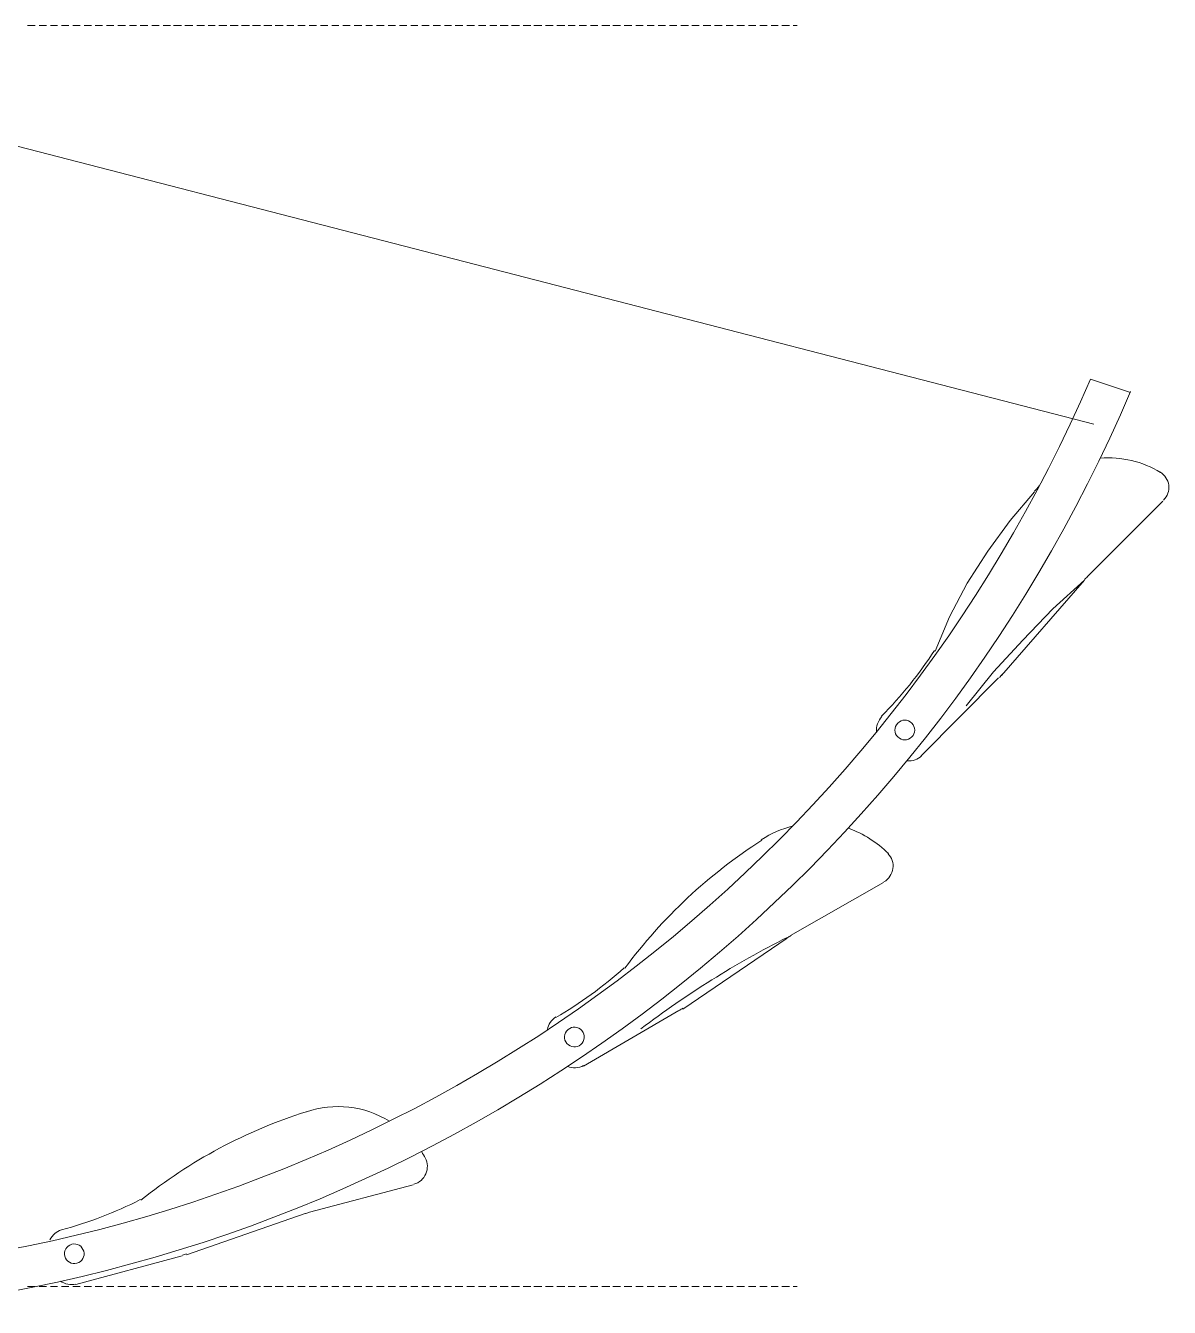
# Model space of a CAD drawing. Header units: millimetres. Extents: x 2928 to 3112, y 1220 to 1280.
# Drawn here: x 3042.318 to 3046.129, y 1254.526 to 1258.796 of the extents above; entities that cross this region are included whole.
import ezdxf

# ---------------------------------------------------------------- set-up
doc = ezdxf.new("R2010")
doc.units = ezdxf.units.MM

msp = doc.modelspace()

# ---------------------------------------------------------------- linework, layer by layer
at = {"color": 252, "linetype": 'Continuous', "lineweight": 13, "true_color": 0x989898}
for points in [[(3042.34936, 1258.7964), (3042.32455, 1258.7964), (3042.32455, 1258.7964)], [(3042.3874, 1258.7964), (3042.36259, 1258.7964), (3042.36259, 1258.7964)], [(3042.42379, 1258.7964), (3042.40064, 1258.7964), (3042.40064, 1258.7964)], [(3042.46183, 1258.7964), (3042.43702, 1258.7964), (3042.43702, 1258.7964)], [(3042.49988, 1258.7964), (3042.47507, 1258.7964), (3042.47507, 1258.7964)], [(3042.53792, 1258.7964), (3042.51311, 1258.7964), (3042.51311, 1258.7964)], [(3042.5743, 1258.7964), (3042.54949, 1258.7964), (3042.54949, 1258.7964)], [(3042.61235, 1258.7964), (3042.58754, 1258.7964), (3042.58754, 1258.7964)], [(3042.65039, 1258.7964), (3042.62558, 1258.7964), (3042.62558, 1258.7964)], [(3042.68678, 1258.7964), (3042.66362, 1258.7964), (3042.66362, 1258.7964)], [(3042.72482, 1258.7964), (3042.70001, 1258.7964), (3042.70001, 1258.7964)], [(3042.76286, 1258.7964), (3042.73805, 1258.7964), (3042.73805, 1258.7964)], [(3042.8009, 1258.7964), (3042.77609, 1258.7964), (3042.77609, 1258.7964)], [(3042.83729, 1258.7964), (3042.81082, 1258.7964), (3042.81082, 1258.7964)], [(3042.87533, 1258.7964), (3042.84887, 1258.7964), (3042.84887, 1258.7964)], [(3042.91337, 1258.7964), (3042.88856, 1258.7964), (3042.88856, 1258.7964)], [(3042.94976, 1258.7964), (3042.9266, 1258.7964), (3042.9266, 1258.7964)], [(3042.9878, 1258.7964), (3042.96134, 1258.7964), (3042.96134, 1258.7964)], [(3043.02584, 1258.7964), (3042.99938, 1258.7964), (3042.99938, 1258.7964)], [(3043.06389, 1258.7964), (3043.03742, 1258.7964), (3043.03742, 1258.7964)], [(3043.10027, 1258.7964), (3043.07381, 1258.7964), (3043.07381, 1258.7964)], [(3043.13831, 1258.7964), (3043.11185, 1258.7964), (3043.11185, 1258.7964)], [(3043.17636, 1258.7964), (3043.14989, 1258.7964), (3043.14989, 1258.7964)], [(3043.21109, 1258.7964), (3043.18793, 1258.7964), (3043.18793, 1258.7964)], [(3043.24913, 1258.7964), (3043.22432, 1258.7964), (3043.22432, 1258.7964)], [(3043.28717, 1258.7964), (3043.26236, 1258.7964), (3043.26236, 1258.7964)], [(3043.32522, 1258.7964), (3043.30041, 1258.7964), (3043.30041, 1258.7964)], [(3043.3616, 1258.7964), (3043.33845, 1258.7964), (3043.33845, 1258.7964)], [(3043.39964, 1258.7964), (3043.37484, 1258.7964), (3043.37484, 1258.7964)], [(3043.43769, 1258.7964), (3043.41288, 1258.7964), (3043.41288, 1258.7964)], [(3043.47407, 1258.7964), (3043.45092, 1258.7964), (3043.45092, 1258.7964)], [(3043.51212, 1258.7964), (3043.48731, 1258.7964), (3043.48731, 1258.7964)], [(3043.55016, 1258.7964), (3043.52535, 1258.7964), (3043.52535, 1258.7964)], [(3043.5882, 1258.7964), (3043.56339, 1258.7964), (3043.56339, 1258.7964)], [(3043.62459, 1258.7964), (3043.60143, 1258.7964), (3043.60143, 1258.7964)], [(3043.66263, 1258.7964), (3043.63782, 1258.7964), (3043.63782, 1258.7964)], [(3043.70067, 1258.7964), (3043.67586, 1258.7964), (3043.67586, 1258.7964)], [(3043.73706, 1258.7964), (3043.7139, 1258.7964), (3043.7139, 1258.7964)], [(3043.7751, 1258.7964), (3043.74864, 1258.7964), (3043.74864, 1258.7964)], [(3043.81314, 1258.7964), (3043.78833, 1258.7964), (3043.78833, 1258.7964)], [(3043.85118, 1258.7964), (3043.82637, 1258.7964), (3043.82637, 1258.7964)], [(3043.88757, 1258.7964), (3043.86442, 1258.7964), (3043.86442, 1258.7964)], [(3043.92561, 1258.7964), (3043.89915, 1258.7964), (3043.89915, 1258.7964)], [(3043.96365, 1258.7964), (3043.93719, 1258.7964), (3043.93719, 1258.7964)], [(3044.0017, 1258.7964), (3043.97523, 1258.7964), (3043.97523, 1258.7964)], [(3044.03808, 1258.7964), (3044.01162, 1258.7964), (3044.01162, 1258.7964)], [(3044.07613, 1258.7964), (3044.04966, 1258.7964), (3044.04966, 1258.7964)], [(3044.11417, 1258.7964), (3044.0877, 1258.7964), (3044.0877, 1258.7964)], [(3044.1489, 1258.7964), (3044.12575, 1258.7964), (3044.12575, 1258.7964)], [(3044.18694, 1258.7964), (3044.16213, 1258.7964), (3044.16213, 1258.7964)], [(3044.22499, 1258.7964), (3044.20018, 1258.7964), (3044.20018, 1258.7964)], [(3044.26468, 1258.7964), (3044.23822, 1258.7964), (3044.23822, 1258.7964)], [(3044.29941, 1258.7964), (3044.2746, 1258.7964), (3044.2746, 1258.7964)], [(3044.33746, 1258.7964), (3044.31265, 1258.7964), (3044.31265, 1258.7964)], [(3044.3755, 1258.7964), (3044.35069, 1258.7964), (3044.35069, 1258.7964)], [(3044.41189, 1258.7964), (3044.38873, 1258.7964), (3044.38873, 1258.7964)], [(3044.44993, 1258.7964), (3044.42512, 1258.7964), (3044.42512, 1258.7964)], [(3044.48797, 1258.7964), (3044.46316, 1258.7964), (3044.46316, 1258.7964)], [(3044.52601, 1258.7964), (3044.5012, 1258.7964), (3044.5012, 1258.7964)], [(3044.5624, 1258.7964), (3044.53759, 1258.7964), (3044.53759, 1258.7964)], [(3044.60044, 1258.7964), (3044.57563, 1258.7964), (3044.57563, 1258.7964)], [(3044.63848, 1258.7964), (3044.61367, 1258.7964), (3044.61367, 1258.7964)], [(3044.67487, 1258.7964), (3044.65171, 1258.7964), (3044.65171, 1258.7964)], [(3044.71291, 1258.7964), (3044.6881, 1258.7964), (3044.6881, 1258.7964)], [(3044.75095, 1258.7964), (3044.72614, 1258.7964), (3044.72614, 1258.7964)], [(3044.789, 1258.7964), (3044.76419, 1258.7964), (3044.76419, 1258.7964)], [(3044.82538, 1258.7964), (3044.80223, 1258.7964), (3044.80223, 1258.7964)], [(3044.86342, 1258.7964), (3044.83696, 1258.7964), (3044.83696, 1258.7964)], [(3044.88823, 1258.7964), (3044.875, 1258.7964), (3044.875, 1258.7964)], [(3042.34936, 1254.59527), (3042.32455, 1254.59527), (3042.32455, 1254.59527)], [(3042.3874, 1254.59527), (3042.36259, 1254.59527), (3042.36259, 1254.59527)], [(3042.42379, 1254.59527), (3042.40064, 1254.59527), (3042.40064, 1254.59527)], [(3042.46183, 1254.59527), (3042.43702, 1254.59527), (3042.43702, 1254.59527)], [(3042.49988, 1254.59527), (3042.47507, 1254.59527), (3042.47507, 1254.59527)], [(3042.53792, 1254.59527), (3042.51311, 1254.59527), (3042.51311, 1254.59527)], [(3042.5743, 1254.59527), (3042.54949, 1254.59527), (3042.54949, 1254.59527)], [(3042.61235, 1254.59527), (3042.58754, 1254.59527), (3042.58754, 1254.59527)], [(3042.65039, 1254.59527), (3042.62558, 1254.59527), (3042.62558, 1254.59527)], [(3042.68678, 1254.59527), (3042.66362, 1254.59527), (3042.66362, 1254.59527)], [(3042.72482, 1254.59527), (3042.70001, 1254.59527), (3042.70001, 1254.59527)], [(3042.76286, 1254.59527), (3042.73805, 1254.59527), (3042.73805, 1254.59527)], [(3042.8009, 1254.59527), (3042.77609, 1254.59527), (3042.77609, 1254.59527)], [(3042.83729, 1254.59527), (3042.81082, 1254.59527), (3042.81082, 1254.59527)], [(3042.87533, 1254.59527), (3042.84887, 1254.59527), (3042.84887, 1254.59527)], [(3042.91337, 1254.59527), (3042.88856, 1254.59527), (3042.88856, 1254.59527)], [(3042.94976, 1254.59527), (3042.9266, 1254.59527), (3042.9266, 1254.59527)], [(3042.9878, 1254.59527), (3042.96134, 1254.59527), (3042.96134, 1254.59527)], [(3043.02584, 1254.59527), (3042.99938, 1254.59527), (3042.99938, 1254.59527)], [(3043.06389, 1254.59527), (3043.03742, 1254.59527), (3043.03742, 1254.59527)], [(3043.10027, 1254.59527), (3043.07381, 1254.59527), (3043.07381, 1254.59527)], [(3043.13831, 1254.59527), (3043.11185, 1254.59527), (3043.11185, 1254.59527)], [(3043.17636, 1254.59527), (3043.14989, 1254.59527), (3043.14989, 1254.59527)], [(3043.21109, 1254.59527), (3043.18793, 1254.59527), (3043.18793, 1254.59527)], [(3043.24913, 1254.59527), (3043.22432, 1254.59527), (3043.22432, 1254.59527)], [(3043.28717, 1254.59527), (3043.26236, 1254.59527), (3043.26236, 1254.59527)], [(3043.32522, 1254.59527), (3043.30041, 1254.59527), (3043.30041, 1254.59527)], [(3043.3616, 1254.59527), (3043.33845, 1254.59527), (3043.33845, 1254.59527)], [(3043.39964, 1254.59527), (3043.37484, 1254.59527), (3043.37484, 1254.59527)], [(3043.43769, 1254.59527), (3043.41288, 1254.59527), (3043.41288, 1254.59527)], [(3043.47407, 1254.59527), (3043.45092, 1254.59527), (3043.45092, 1254.59527)], [(3043.51212, 1254.59527), (3043.48731, 1254.59527), (3043.48731, 1254.59527)], [(3043.55016, 1254.59527), (3043.52535, 1254.59527), (3043.52535, 1254.59527)], [(3043.5882, 1254.59527), (3043.56339, 1254.59527), (3043.56339, 1254.59527)], [(3043.62459, 1254.59527), (3043.60143, 1254.59527), (3043.60143, 1254.59527)], [(3043.66263, 1254.59527), (3043.63782, 1254.59527), (3043.63782, 1254.59527)], [(3043.70067, 1254.59527), (3043.67586, 1254.59527), (3043.67586, 1254.59527)], [(3043.73706, 1254.59527), (3043.7139, 1254.59527), (3043.7139, 1254.59527)], [(3043.7751, 1254.59527), (3043.74864, 1254.59527), (3043.74864, 1254.59527)], [(3043.81314, 1254.59527), (3043.78833, 1254.59527), (3043.78833, 1254.59527)], [(3043.85118, 1254.59527), (3043.82637, 1254.59527), (3043.82637, 1254.59527)], [(3043.88757, 1254.59527), (3043.86442, 1254.59527), (3043.86442, 1254.59527)], [(3043.92561, 1254.59527), (3043.89915, 1254.59527), (3043.89915, 1254.59527)], [(3043.96365, 1254.59527), (3043.93719, 1254.59527), (3043.93719, 1254.59527)], [(3044.0017, 1254.59527), (3043.97523, 1254.59527), (3043.97523, 1254.59527)], [(3044.03808, 1254.59527), (3044.01162, 1254.59527), (3044.01162, 1254.59527)], [(3044.07613, 1254.59527), (3044.04966, 1254.59527), (3044.04966, 1254.59527)], [(3044.11417, 1254.59527), (3044.0877, 1254.59527), (3044.0877, 1254.59527)], [(3044.1489, 1254.59527), (3044.12575, 1254.59527), (3044.12575, 1254.59527)], [(3044.18694, 1254.59527), (3044.16213, 1254.59527), (3044.16213, 1254.59527)], [(3044.22499, 1254.59527), (3044.20018, 1254.59527), (3044.20018, 1254.59527)], [(3044.26468, 1254.59527), (3044.23822, 1254.59527), (3044.23822, 1254.59527)], [(3044.29941, 1254.59527), (3044.2746, 1254.59527), (3044.2746, 1254.59527)], [(3044.33746, 1254.59527), (3044.31265, 1254.59527), (3044.31265, 1254.59527)], [(3044.3755, 1254.59527), (3044.35069, 1254.59527), (3044.35069, 1254.59527)], [(3044.41189, 1254.59527), (3044.38873, 1254.59527), (3044.38873, 1254.59527)], [(3044.44993, 1254.59527), (3044.42512, 1254.59527), (3044.42512, 1254.59527)], [(3044.48797, 1254.59527), (3044.46316, 1254.59527), (3044.46316, 1254.59527)], [(3044.52601, 1254.59527), (3044.5012, 1254.59527), (3044.5012, 1254.59527)], [(3044.5624, 1254.59527), (3044.53759, 1254.59527), (3044.53759, 1254.59527)], [(3044.60044, 1254.59527), (3044.57563, 1254.59527), (3044.57563, 1254.59527)], [(3044.63848, 1254.59527), (3044.61367, 1254.59527), (3044.61367, 1254.59527)], [(3044.67487, 1254.59527), (3044.65171, 1254.59527), (3044.65171, 1254.59527)], [(3044.71291, 1254.59527), (3044.6881, 1254.59527), (3044.6881, 1254.59527)], [(3044.75095, 1254.59527), (3044.72614, 1254.59527), (3044.72614, 1254.59527)], [(3044.789, 1254.59527), (3044.76419, 1254.59527), (3044.76419, 1254.59527)], [(3044.82538, 1254.59527), (3044.80223, 1254.59527), (3044.80223, 1254.59527)], [(3044.86342, 1254.59527), (3044.83696, 1254.59527), (3044.83696, 1254.59527)], [(3044.88823, 1254.59527), (3044.875, 1254.59527), (3044.875, 1254.59527)]]:
    msp.add_lwpolyline(points, dxfattribs=at)
at = {"color": 7, "linetype": 'Continuous', "lineweight": 5, "true_color": 0x000007}
for points in [[(3045.87732, 1257.46825), (3041.88459, 1258.49869), (3041.88459, 1258.49869)], [(3045.67884, 1257.24331), (3045.5978, 1257.14738), (3045.52337, 1257.04483), (3045.45555, 1256.93897), (3045.39601, 1256.8265), (3045.34804, 1256.71238)], [(3046.10722, 1257.21188), (3045.85582, 1256.96048), (3045.85582, 1256.96048)], [(3045.84589, 1256.9489), (3045.74004, 1256.85297), (3045.6408, 1256.74877), (3045.54321, 1256.64291), (3045.45224, 1256.53044)], [(3045.84589, 1256.9489), (3045.56968, 1256.63133), (3045.56968, 1256.63133)], [(3045.55975, 1256.62306), (3045.30173, 1256.36339), (3045.30173, 1256.36339)], [(3045.17603, 1255.94162), (3044.86673, 1255.76464), (3044.86673, 1255.76464)], [(3044.85515, 1255.75637), (3044.50782, 1255.51985), (3044.50782, 1255.51985)], [(3044.49459, 1255.51489), (3044.17702, 1255.32964), (3044.17702, 1255.32964)], [(3043.6097, 1254.93434), (3043.26402, 1254.84337), (3043.26402, 1254.84337)], [(3043.24913, 1254.83841), (3042.85383, 1254.70113), (3042.85383, 1254.70113)], [(3042.83894, 1254.69782), (3042.48499, 1254.60189), (3042.48499, 1254.60189)]]:
    msp.add_lwpolyline(points, dxfattribs=at)
msp.add_lwpolyline([(3045.86574, 1257.61876), (3045.99971, 1257.57411)], close=True, dxfattribs=at)
for points in [[(3041.92263, 1254.66474), (3043.66924, 1254.8748), (3045.17107, 1256.00116), (3045.86574, 1257.61876)], [(3041.92263, 1254.52581), (3043.73044, 1254.73752), (3045.28685, 1255.90192), (3045.99971, 1257.57741)], [(3046.09895, 1257.30781), (3046.03941, 1257.3442), (3045.96829, 1257.36074), (3045.89882, 1257.35578)], [(3045.69538, 1257.26316), (3045.69042, 1257.25654), (3045.6838, 1257.24992), (3045.67884, 1257.24496)], [(3045.85582, 1256.96048), (3045.85251, 1256.95717), (3045.8492, 1256.95386), (3045.84589, 1256.95055)], [(3045.16941, 1256.49571), (3045.23557, 1256.56186), (3045.29512, 1256.63629), (3045.34639, 1256.71403)], [(3045.56306, 1256.62472), (3045.56637, 1256.62802), (3045.56802, 1256.63133), (3045.57133, 1256.63464)], [(3045.17107, 1256.49405), (3045.15783, 1256.48082), (3045.15122, 1256.46097), (3045.15287, 1256.44278)], [(3045.25542, 1256.34685), (3045.27361, 1256.34519), (3045.29015, 1256.35181), (3045.30339, 1256.36339)], [(3044.875, 1256.13017), (3044.83696, 1256.12025), (3044.80223, 1256.10536), (3044.76915, 1256.08386)], [(3045.19257, 1256.03755), (3045.15453, 1256.07559), (3045.10987, 1256.10371), (3045.06025, 1256.1219)], [(3044.7708, 1256.08221), (3044.59382, 1255.96974), (3044.44, 1255.82419), (3044.3143, 1255.65548)], [(3044.85515, 1255.75803), (3044.68314, 1255.67202), (3044.52105, 1255.56947), (3044.36723, 1255.45369)], [(3044.86839, 1255.76464), (3044.86342, 1255.76299), (3044.86012, 1255.75968), (3044.85681, 1255.75803)], [(3044.0844, 1255.49173), (3044.16544, 1255.53805), (3044.24152, 1255.59428), (3044.31265, 1255.65713)], [(3044.49624, 1255.51489), (3044.49955, 1255.5182), (3044.50451, 1255.51985), (3044.50782, 1255.52316)], [(3044.0844, 1255.49339), (3044.06951, 1255.48346), (3044.05959, 1255.46858), (3044.05628, 1255.45204)], [(3044.12409, 1255.32799), (3044.14063, 1255.32137), (3044.16048, 1255.32303), (3044.17702, 1255.3313)], [(3043.25244, 1255.17748), (3043.05231, 1255.11462), (3042.86541, 1255.01373), (3042.70166, 1254.88307)], [(3043.53031, 1255.14605), (3043.44761, 1255.19732), (3043.34506, 1255.2089), (3043.25409, 1255.17748)], [(3043.6494, 1255.02366), (3043.64609, 1255.03027), (3043.64113, 1255.03689), (3043.63782, 1255.0435)], [(3042.43702, 1254.78383), (3042.52799, 1254.80864), (3042.61565, 1254.84172), (3042.70001, 1254.88472)], [(3043.26402, 1254.84337), (3043.26071, 1254.84172), (3043.25575, 1254.84006), (3043.25079, 1254.83841)], [(3042.43702, 1254.78383), (3042.42048, 1254.77887), (3042.40725, 1254.76729), (3042.39898, 1254.75075)], [(3042.8406, 1254.69947), (3042.84556, 1254.70113), (3042.85052, 1254.70278), (3042.85383, 1254.70444)], [(3042.43372, 1254.61347), (3042.4486, 1254.60354), (3042.4668, 1254.59858), (3042.48499, 1254.60354)]]:
    msp.add_open_spline(points, degree=3, dxfattribs=at)
for points in [[(3046.10888, 1257.21519), (3046.12211, 1257.22842), (3046.12873, 1257.24662), (3046.12707, 1257.26481), (3046.12707, 1257.26481), (3046.12376, 1257.283), (3046.11384, 1257.29954), (3046.0973, 1257.30947)], [(3045.27031, 1256.47255), (3045.25707, 1256.48578), (3045.23723, 1256.48578), (3045.22399, 1256.47255), (3045.22399, 1256.47255), (3045.21076, 1256.45932), (3045.21076, 1256.43782), (3045.22399, 1256.42624)], [(3045.22399, 1256.42624), (3045.23723, 1256.41301), (3045.25707, 1256.41301), (3045.27031, 1256.42624), (3045.27031, 1256.42624), (3045.28354, 1256.43782), (3045.28354, 1256.45932), (3045.27031, 1256.47255)], [(3045.17768, 1255.94327), (3045.19422, 1255.9532), (3045.20415, 1255.96974), (3045.20745, 1255.98793), (3045.20745, 1255.98793), (3045.21076, 1256.00612), (3045.20415, 1256.02432), (3045.19091, 1256.03755)], [(3044.17537, 1255.44211), (3044.16544, 1255.45865), (3044.14559, 1255.46362), (3044.13071, 1255.45535), (3044.13071, 1255.45535), (3044.11417, 1255.44542), (3044.10921, 1255.42557), (3044.11748, 1255.41069)], [(3044.11748, 1255.41069), (3044.1274, 1255.39415), (3044.14725, 1255.38919), (3044.16213, 1255.39746), (3044.16213, 1255.39746), (3044.17867, 1255.40738), (3044.18364, 1255.42723), (3044.17537, 1255.44211)], [(3043.61136, 1254.93599), (3043.62955, 1254.94096), (3043.64444, 1254.95419), (3043.65105, 1254.97073), (3043.65105, 1254.97073), (3043.65932, 1254.98727), (3043.65767, 1255.00712), (3043.6494, 1255.02366)], [(3042.51145, 1254.71271), (3042.50649, 1254.7309), (3042.48995, 1254.74082), (3042.47176, 1254.73586), (3042.47176, 1254.73586), (3042.45356, 1254.7309), (3042.44364, 1254.71271), (3042.4486, 1254.69617)], [(3042.4486, 1254.69617), (3042.45356, 1254.67797), (3042.47176, 1254.66805), (3042.4883, 1254.67301), (3042.4883, 1254.67301), (3042.50649, 1254.67797), (3042.51642, 1254.69617), (3042.51145, 1254.71271)]]:
    msp.add_open_spline(points, degree=3, knots=[0, 0, 0, 0, 0.125, 0.125, 0.125, 0.125001, 1, 1, 1, 1], dxfattribs=at)

doc.saveas('drawing.dxf')
